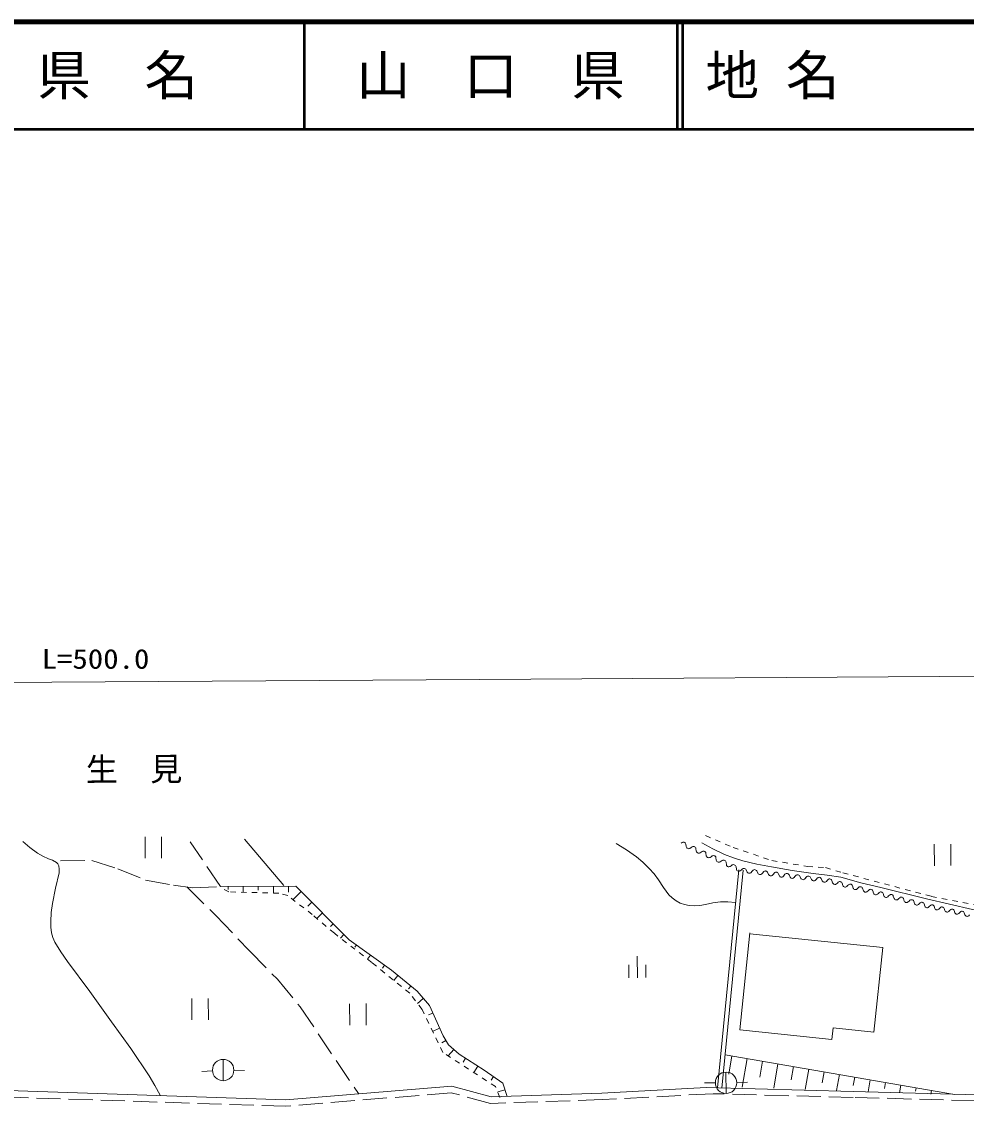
# Model space of a CAD drawing. Units: millimetres, scale not verified. Extents: x 40000 to 680000, y 20000 to 380000.
# Drawn here: x 306688 to 394680, y 278973 to 380000 of the extents above; entities that cross this region are included whole.
import ezdxf
from ezdxf.enums import TextEntityAlignment as Align

# ---------------------------------------------------------------- set-up
doc = ezdxf.new("R2010")
doc.units = ezdxf.units.MM
doc.header["$LTSCALE"] = 1000
doc.linetypes.add('USER3', pattern=[3, 2.25, -0.75])
doc.linetypes.add('USER4', pattern=[1, 0.5, -0.5])
for name, color, linetype, lineweight in [('M-TTL', 2, 'Continuous', 140), ('M-TTL-LINE', 7, 'Continuous', 50), ('S-BGD', 1, 'Continuous', 13), ('S-BGD-HTXT', 6, 'Continuous', 13)]:
    doc.layers.add(name, color=color, linetype=linetype, lineweight=lineweight)
doc.layers.add('M-TTL-TXT', color=7, linetype='Continuous')
doc.styles.add('ＭＳ ゴシック', font='')
doc.styles.get('ＭＳ ゴシック').set_extended_font_data('MS Gothic')

# ---------------------------------------------------------------- blocks, each defined once
blk = doc.blocks.new('BUHIN120')
at = {"layer": 'S-BGD'}
blk.add_lwpolyline([(281, 429), (332, 319), (348, 259), (348, 195), (327, 129), (292, 75), (244, 36), (185, 7), (121, -3), (-121, 3), (-183, -12), (-234, -30), (-288, -75), (-327, -135), (-347, -198), (-343, -262), (-332, -319), (-281, -429)], dxfattribs=at)
blk = doc.blocks.new('BUHIN121')
at = {"layer": 'S-BGD'}
blk.add_lwpolyline([(137, 485), (217, 397), (249, 346), (269, 285), (268, 217), (251, 157), (218, 106), (172, 61), (114, 33), (-114, -33), (-168, -65), (-211, -98), (-248, -155), (-267, -223), (-267, -288), (-244, -347), (-217, -397), (-137, -485)], dxfattribs=at)
blk = doc.blocks.new('BUHIN122')
at = {"layer": 'S-BGD'}
blk.add_lwpolyline([(194, 452), (260, 357), (285, 303), (296, 242), (287, 177), (263, 120), (225, 75), (174, 38), (115, 18), (-115, -18), (-171, -42), (-216, -68), (-260, -119), (-287, -182), (-295, -245), (-281, -305), (-260, -357), (-194, -452)], dxfattribs=at)
blk = doc.blocks.new('BUHIN123')
at = {"layer": 'S-BGD'}
blk.add_lwpolyline([(171, 445), (239, 355), (265, 304), (278, 245), (272, 181), (250, 126), (215, 81), (167, 43), (110, 21), (-110, -21), (-164, -47), (-207, -73), (-247, -124), (-271, -187), (-277, -248), (-261, -306), (-239, -355), (-171, -445)], dxfattribs=at)
blk = doc.blocks.new('BUHIN128')
at = {"layer": 'S-BGD'}
blk.add_line((984, -149), (-984, 149), dxfattribs=at)
blk.add_circle((0, 0), 995, dxfattribs=at)
blk = doc.blocks.new('BUHIN129')
at = {"layer": 'S-BGD'}
for p, q in [((1104, 611), (-873, 911)), ((-1104, -606), (874, -906))]:
    blk.add_line(p, q, dxfattribs=at)
blk = doc.blocks.new('BUHIN130')
at = {"layer": 'S-BGD'}
for p, q in [((989, -150), (-989, 150)), ((323, 760), (-864, 940)), ((83, -822), (-1104, -642))]:
    blk.add_line(p, q, dxfattribs=at)

msp = doc.modelspace()

# ---------------------------------------------------------------- linework, layer by layer
at = {"layer": 'M-TTL'}
msp.add_line((680000, 380000), (40000, 380000), dxfattribs=at)
at = {"layer": 'M-TTL-LINE'}
for p, q in [((333000, 380000), (333000, 370000)), ((367750, 380000), (367750, 370000)), ((368250, 380000), (368250, 370000)), ((40000, 370000), (680000, 370000))]:
    msp.add_line(p, q, dxfattribs=at)
at = {"layer": 'S-BGD', "linetype": 'USER4'}
for p, q in [((370389, 304191), (372951, 303086)), ((372951, 303086), (376573, 301862)), ((376573, 301862), (379880, 301322)), ((379880, 301322), (381563, 301208)), ((381563, 301208), (383187, 300720)), ((383187, 300720), (391427, 298529)), ((325984, 298939), (325397, 299228)), ((330631, 298823), (325984, 298939)), ((331474, 298608), (330631, 298823)), ((333753, 296830), (331474, 298608)), ((391427, 298529), (398166, 297200)), ((335813, 295087), (333753, 296830)), ((339305, 292366), (335813, 295087)), ((342836, 289498), (339305, 292366)), ((343979, 288005), (342836, 289498)), ((345907, 283993), (343979, 288005)), ((350829, 280805), (345907, 283993)), ((351238, 279783), (350829, 280805))]:
    msp.add_line(p, q, dxfattribs=at)
at = {"layer": 'S-BGD', "linetype": 'USER3'}
for p, q in [((325213, 299447), (322374, 303594)), ((310309, 301841), (313232, 301859)), ((313232, 301859), (315633, 301108)), ((315633, 301108), (318228, 300022)), ((318228, 300022), (320819, 299559)), ((320819, 299559), (322593, 299331)), ((322065, 299423), (324766, 296757)), ((322593, 299331), (325213, 299447)), ((324766, 296757), (327902, 293470)), ((327902, 293470), (330507, 290803)), ((330507, 290803), (332631, 288228)), ((332631, 288228), (338050, 280163)), ((331300, 278973), (296772, 280117)), ((346696, 280239), (331300, 278973)), ((350352, 279240), (346696, 280239)), ((371084, 280150), (360771, 279598)), ((384135, 279806), (371084, 280150)), ((360771, 279598), (350352, 279240)), ((401560, 279317), (384135, 279806))]:
    msp.add_line(p, q, dxfattribs=at)
at = {"layer": 'S-BGD'}
for p, q in [((327453, 303866), (331122, 299528)), ((371517, 280689), (373504, 301005)), ((371918, 280678), (373903, 300966)), ((325213, 299447), (332236, 299491)), ((325915, 299451), (325917, 299164)), ((327320, 299460), (327323, 298906)), ((328724, 299469), (328727, 299110)), ((330129, 299478), (330133, 298835)), ((331534, 299487), (331537, 298929)), ((332236, 299491), (337207, 294474)), ((332733, 298990), (331963, 298226)), ((333727, 297986), (333343, 297605)), ((334722, 296983), (334192, 296458)), ((335716, 295979), (335451, 295717)), ((373577, 286086), (374522, 295118)), ((374523, 295049), (386893, 293754)), ((336710, 294976), (336378, 294647)), ((337207, 294474), (341139, 291646)), ((337862, 294003), (337720, 293806)), ((339173, 293060), (338901, 292681)), ((386893, 293754), (386068, 285873)), ((340484, 292117), (340291, 291849)), ((341139, 291646), (343530, 289685)), ((341737, 291155), (341360, 290696)), ((342932, 290175), (342709, 289903)), ((343530, 289685), (344672, 288375)), ((344101, 289030), (343557, 288556)), ((344672, 288375), (345934, 285530)), ((344987, 287664), (344570, 287479)), ((345618, 286241), (344966, 285952)), ((382154, 285188), (373577, 286086)), ((382267, 286271), (382154, 285188)), ((386068, 285873), (382267, 286271)), ((346193, 285111), (345812, 284876)), ((345934, 285530), (346451, 284692)), ((346948, 284256), (346424, 283659)), ((346451, 284692), (347445, 283820)), ((347445, 283820), (349759, 282335)), ((348023, 283449), (347798, 283099)), ((372221, 283778), (393591, 280088)), ((372845, 283670), (372549, 281955)), ((374276, 283423), (373816, 280758)), ((375707, 283176), (375451, 281693)), ((377137, 282929), (376744, 280651)), ((324458, 282277), (323461, 282204)), ((326455, 282332), (327455, 282314)), ((349180, 282706), (348803, 282118)), ((349759, 282335), (351522, 281139)), ((378568, 282682), (378352, 281432)), ((379999, 282435), (379673, 280544)), ((381430, 282188), (381254, 281170)), ((382861, 281941), (382601, 280437)), ((350640, 281737), (350412, 281399)), ((351522, 281139), (351896, 279897)), ((371301, 281155), (370301, 281148)), ((373300, 281191), (374300, 281220)), ((384291, 281694), (384156, 280908)), ((385722, 281447), (385529, 280330)), ((387153, 281200), (387057, 280646)), ((388584, 280953), (388458, 280223)), ((296783, 280717), (331286, 279574)), ((331286, 279574), (346752, 280845)), ((346752, 280845), (350423, 279843)), ((350423, 279843), (360744, 280197)), ((351709, 280518), (351026, 280312)), ((360744, 280197), (370450, 280717)), ((370450, 280717), (384150, 280356)), ((384150, 280356), (401576, 279867)), ((390014, 280706), (389959, 280384)), ((391445, 280459), (391386, 280116)), ((392876, 280212), (392860, 280122))]:
    msp.add_line(p, q, dxfattribs=at)
for points in [[(306799, 303640), (307460, 303074), (308169, 302547), (308646, 302265), (309172, 302026), (309573, 301885), (309932, 301695), (310054, 301552), (310133, 301360), (310179, 301048), (310164, 300729), (309830, 299295), (309560, 297872), (309444, 297035), (309389, 296187), (309397, 295657), (309467, 295126), (309597, 294692), (309785, 294276), (310346, 293354), (310964, 292455), (313035, 289673), (315059, 286851), (316841, 284352), (318576, 281814), (319095, 280916), (319601, 279999)], [(362074, 303456), (363025, 302861), (363947, 302213), (364557, 301701), (365135, 301138), (365596, 300627), (366018, 300070), (366471, 299352), (366972, 298672), (367283, 298376), (367641, 298118), (368033, 297909), (368444, 297758), (368872, 297669), (369321, 297639), (369849, 297671), (370383, 297764), (371075, 297921), (371771, 298018), (372467, 298009), (373179, 297942)], [(370041, 303507), (371083, 302946), (372155, 302437), (372992, 302111), (373858, 301838), (375181, 301523), (376527, 301265), (378464, 300928), (380420, 300648), (381711, 300506), (382989, 300304), (384851, 299802), (386729, 299359), (390977, 298304), (395242, 297307), (398137, 296732), (401030, 296094), (401448, 295871), (401842, 295591), (402181, 295281), (402502, 294940)]]:
    msp.add_lwpolyline(points, dxfattribs=at)
at = {"layer": 'S-BGD-HTXT'}
for p, q in [((349375, 318724), (570485, 320124)), ((74507, 316983), (349375, 318724))]:
    msp.add_line(p, q, dxfattribs=at)

# ---------------------------------------------------------------- block references
at = {"rotation": 99}
for name, p in [('BUHIN129', (318955, 303081)), ('BUHIN120', (368573, 303278)), ('BUHIN120', (369508, 302857)), ('BUHIN129', (392470, 302386)), ('BUHIN120', (370442, 302436)), ('BUHIN120', (371377, 302015)), ('BUHIN120', (372312, 301594)), ('BUHIN120', (373247, 301173)), ('BUHIN121', (374214, 300903)), ('BUHIN121', (375215, 300785)), ('BUHIN121', (376215, 300666)), ('BUHIN121', (377215, 300547)), ('BUHIN121', (378216, 300429)), ('BUHIN121', (379216, 300310)), ('BUHIN121', (380216, 300192)), ('BUHIN121', (381217, 300073)), ('BUHIN122', (382194, 299893)), ('BUHIN122', (383147, 299652)), ('BUHIN122', (384101, 299411)), ('BUHIN122', (385055, 299169)), ('BUHIN122', (386009, 298928)), ('BUHIN122', (386962, 298687)), ('BUHIN122', (387916, 298446)), ('BUHIN122', (388870, 298205)), ('BUHIN122', (389824, 297963)), ('BUHIN122', (390777, 297722)), ('BUHIN123', (391721, 297502)), ('BUHIN123', (392653, 297303)), ('BUHIN123', (393585, 297103)), ('BUHIN123', (394518, 296904)), ('BUHIN130', (364030, 291953)), ('BUHIN129', (323306, 288019)), ('BUHIN129', (338012, 287532)), ('BUHIN128', (325455, 282350)), ('BUHIN128', (372301, 281161))]:
    msp.add_blockref(name, p, dxfattribs=at)

# ---------------------------------------------------------------- texts
at = {"layer": 'M-TTL-TXT', "style": 'ＭＳ ゴシック'}
for s, p in [('県\u3000名', (315625, 375000)), ('山\u3000口\u3000県', (350375, 375000))]:
    msp.add_text(s, height=3666, dxfattribs=at).set_placement(p, align=Align.MIDDLE_CENTER)
msp.add_text('地 名', height=3666, dxfattribs=at).set_placement((370380, 375000), align=Align.MIDDLE_LEFT)
at = {"layer": 'S-BGD', "style": 'ＭＳ ゴシック'}
msp.add_text('生\u3000見', height=2199, rotation=0.4, dxfattribs=at).set_placement((312665, 308582), align=Align.BOTTOM_LEFT)
at = {"layer": 'S-BGD-HTXT', "style": 'ＭＳ ゴシック', "width": 1.15}
msp.add_text('側\u3000溝\u3000\u3000L=500.0', height=1833, dxfattribs=at).set_placement((294168, 319180), align=Align.BOTTOM_LEFT)

doc.saveas('drawing.dxf')
